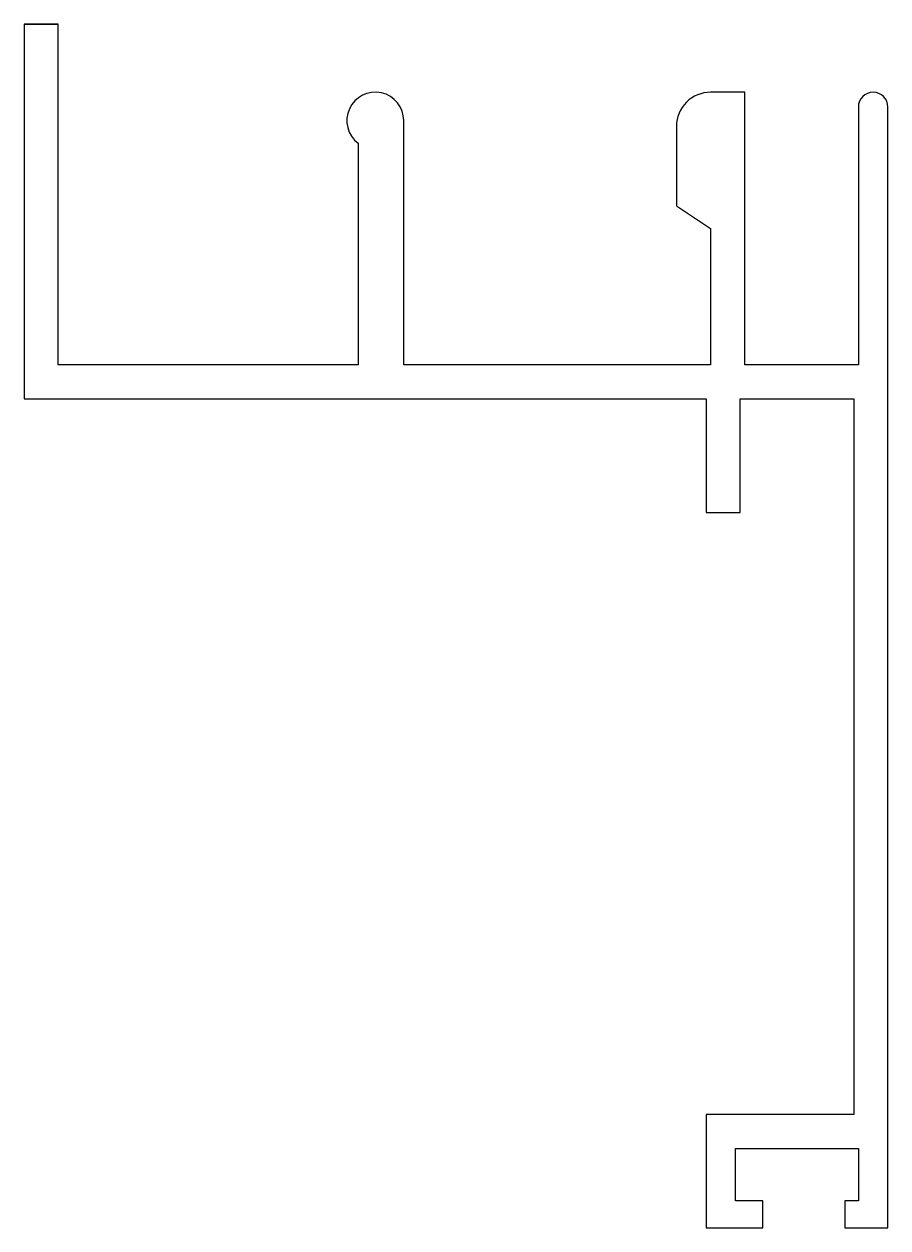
# Model space of a CAD drawing. Extents: x 149.2 to 187.2, y 185.6 to 238.6.
import ezdxf

# ---------------------------------------------------------------- set-up
doc = ezdxf.new("R2010")
doc.units = 0
doc.layers.get('0').update_dxf_attribs({"linetype": 'CONTINUOUS'})

msp = doc.modelspace()

# ---------------------------------------------------------------- linework, layer by layer
at = {"color": 7}
msp.add_lwpolyline([(179.246, 190.647), (179.246, 185.647), (181.746, 185.647), (181.746, 186.847), (180.546, 186.847), (180.546, 189.147), (185.946, 189.147), (185.946, 186.847), (185.346, 186.847), (185.346, 185.647), (187.246, 185.647), (187.246, 234.997, 1), (185.946, 234.997), (185.946, 223.647), (180.946, 223.647), (180.946, 235.647), (179.446, 235.647, 0.414214), (177.946, 234.147), (177.946, 230.647), (179.446, 229.647), (179.446, 223.647), (165.946, 223.647), (165.946, 234.397, 1.618034), (163.946, 233.397), (163.946, 223.647), (150.746, 223.647), (150.746, 238.647), (149.246, 238.647), (150.746, 238.647), (149.246, 238.647), (149.246, 222.147), (179.246, 222.147), (179.246, 217.147), (180.746, 217.147), (180.746, 222.147), (185.746, 222.147), (185.746, 190.647)], format="xyb", close=True, dxfattribs=at)

doc.saveas('drawing.dxf')
